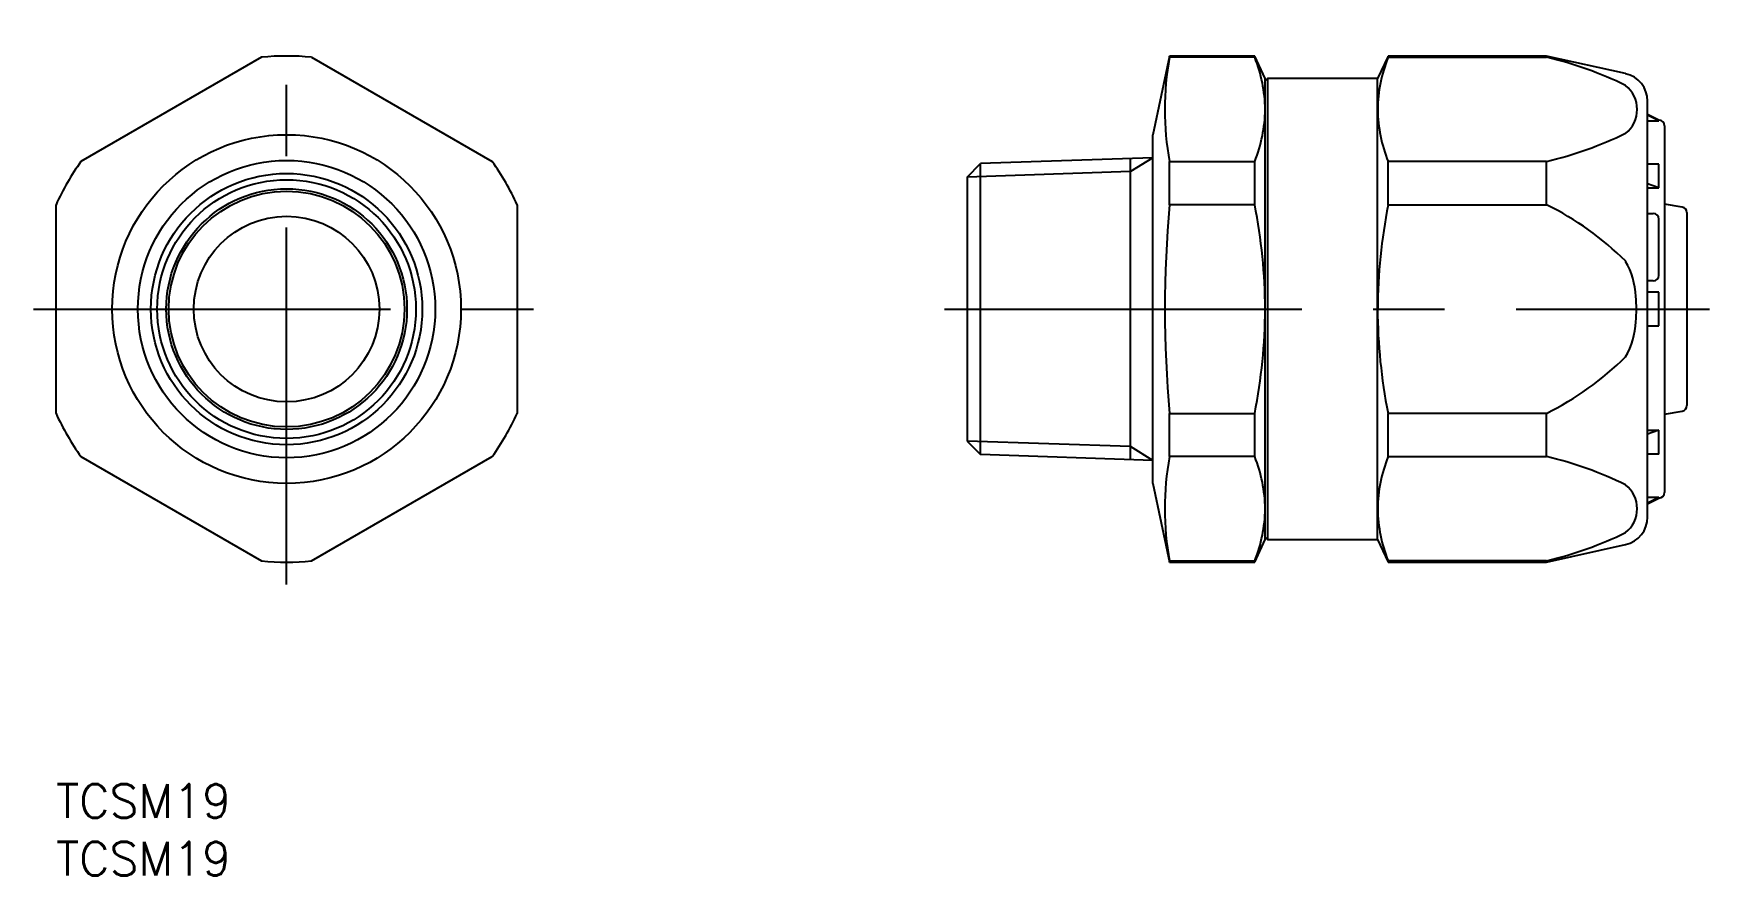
# Model space of a CAD drawing. Extents: x -23 to 127, y -50 to 24.
import ezdxf

# ---------------------------------------------------------------- set-up
doc = ezdxf.new("R2010")
doc.units = 0
doc.linetypes.add('CENTER', pattern=[50.8, 31.75, -6.35, 6.35, -6.35])
doc.layers.get('0').update_dxf_attribs({"linetype": 'CONTINUOUS'})
doc.layers.add('CENTER', color=1, linetype='CENTER')
doc.styles.get("Standard").update_dxf_attribs({"font": 'txt.shx', "height": 3, "bigfont": 'bigfont.shx'})

# ---------------------------------------------------------------- blocks, each defined once
blk = doc.blocks.new('*U5')
at = {"color": 7, "linetype": 'CONTINUOUS'}
blk.add_text('TCSM19', height=3, dxfattribs=at).set_placement((-20.5, -45.23))
blk = doc.blocks.new('*U6')
at = {"color": 7, "linetype": 'CONTINUOUS'}
blk.add_text('TCSM19', height=3, dxfattribs=at).set_placement((-20.5, -50.36))

msp = doc.modelspace()

# ---------------------------------------------------------------- linework, layer by layer
at = {"color": 7, "linetype": 'CONTINUOUS'}
for p, q in [((-2.22, 22.39), (-18.28, 13.12)), ((2.22, 22.39), (18.28, 13.12)), ((78.5, 22.5), (77, 15.5)), ((86.07, 22.5), (78.5, 22.5)), ((78.5, 22.39), (78.5, 22.5)), ((86.07, 22.39), (78.5, 22.39)), ((87, 20.5), (86.07, 22.5)), ((86.07, 22.39), (86.07, 22.5)), ((97.93, 22.5), (97, 20.5)), ((112, 22.5), (97.93, 22.5)), ((97.93, 22.39), (97.93, 22.5)), ((97.93, 22.39), (112, 22.39)), ((119.04, 20.94), (112, 22.5)), ((112, 22.39), (112, 22.5)), ((87.2, 20.5), (87, 20.3)), ((87, 17.75), (87, 20.5)), ((97, 20.5), (87.2, 20.5)), ((87.2, 20.5), (87.2, -20.5)), ((97, 17.75), (97, 20.5)), ((121, 0), (121, 18.49)), ((87, 0), (87, 17.75)), ((97, 0), (97, 17.75)), ((122, 16.8), (121, 17.3)), ((122, 16.73), (121, 17.23)), ((121, 16.73), (122, 16.73)), ((122, 16.73), (122, 16.8)), ((77, -15.5), (77, 15.5)), ((122.5, 16.3), (122.5, 0)), ((77, 13.46), (61.7, 12.93)), ((60.5, 11.73), (61.7, 12.93)), ((61.7, -12.93), (61.7, 12.93)), ((75.03, -13.4), (75.03, 13.4)), ((78.5, 9.27), (78.5, 13.12)), ((78.5, 13.12), (86.07, 13.12)), ((86.07, 9.27), (86.07, 13.12)), ((97.93, 9.27), (97.93, 13.12)), ((112, 13.12), (97.93, 13.12)), ((112, 9.27), (112, 13.12)), ((122, 12.89), (121, 12.89)), ((122, 10.77), (122, 12.89)), ((60.5, 11.73), (60.5, -11.73)), ((122, 10.77), (121, 11.13)), ((121, 10.77), (122, 10.77)), ((-20.5, -9.27), (-20.5, 9.27)), ((20.5, 9.27), (20.5, -9.27)), ((86.07, 9.27), (78.5, 9.27)), ((97.93, 9.27), (112, 9.27)), ((124.08, 9.07), (122.5, 9.33)), ((121, 8.5), (121.5, 8.5)), ((122, 3), (122, 8)), ((124.5, 8.58), (124.5, 0)), ((121.5, 2.5), (121, 2.5)), ((122, 1.5), (121, 1.5)), ((122, -1.5), (122, 1.5)), ((87, -17.75), (87, 0)), ((97, -17.75), (97, 0)), ((121, -18.49), (121, 0)), ((122.5, 0), (122.5, -16.3)), ((124.5, 0), (124.5, -8.58)), ((121, -1.5), (122, -1.5)), ((78.5, -9.27), (86.07, -9.27)), ((78.5, -13.12), (78.5, -9.27)), ((86.07, -13.12), (86.07, -9.27)), ((112, -9.27), (97.93, -9.27)), ((97.93, -13.12), (97.93, -9.27)), ((112, -13.12), (112, -9.27)), ((122.5, -9.33), (124.08, -9.07)), ((60.5, -11.73), (61.7, -12.93)), ((121, -10.77), (122, -10.77)), ((122, -10.77), (121, -11.13)), ((122, -12.89), (122, -10.77)), ((-18.28, -13.12), (-2.22, -22.39)), ((2.22, -22.39), (18.28, -13.12)), ((77, -13.46), (61.7, -12.93)), ((86.07, -13.12), (78.5, -13.12)), ((97.93, -13.12), (112, -13.12)), ((122, -12.89), (121, -12.89)), ((77, -15.5), (78.5, -22.5)), ((87, -20.5), (87, -17.75)), ((97, -20.5), (97, -17.75)), ((121, -16.73), (122, -16.73)), ((121, -17.23), (122, -16.73)), ((121, -17.3), (122, -16.8)), ((122, -16.8), (122, -16.73)), ((86.07, -22.5), (87, -20.5)), ((87, -20.3), (87.2, -20.5)), ((87.2, -20.5), (97, -20.5)), ((97, -20.5), (97.93, -22.5)), ((112, -22.5), (119.04, -20.94)), ((78.5, -22.5), (78.5, -22.39)), ((78.5, -22.39), (86.07, -22.39)), ((78.5, -22.5), (86.07, -22.5)), ((86.07, -22.5), (86.07, -22.39)), ((112, -22.39), (97.93, -22.39)), ((97.93, -22.5), (97.93, -22.39)), ((97.93, -22.5), (112, -22.5)), ((112, -22.5), (112, -22.39))]:
    msp.add_line(p, q, dxfattribs=at)
at = {"color": 3, "linetype": 'CONTINUOUS'}
for p, q in [((77, 13.46), (75.03, 12.23)), ((75.03, 12.23), (60.5, 11.73)), ((75.03, -12.23), (60.5, -11.73)), ((77, -13.46), (75.03, -12.23))]:
    msp.add_line(p, q, dxfattribs=at)
at = {"color": 7, "linetype": 'CONTINUOUS'}
for radius in [15.5, 13.22, 11.5, 10.7, 10.48, 8.25]:
    msp.add_circle((0, 0), radius, dxfattribs=at)
at = {"color": 3, "linetype": 'CONTINUOUS'}
msp.add_circle((0, 0), 12.06, dxfattribs=at)
at = {"color": 7, "linetype": 'CONTINUOUS'}
for centre, radius, start, end in [((0, 0), 22.5, 84.3406, 95.6594), ((103.66, 17.75), 25.59, 169.559, 190.441), ((74.17, 17.58), 12.83, 0.7543, 21.9903), ((109.83, 17.58), 12.83, 158.0097, 179.2456), ((104.31, -10.27), 33.56, 63.9577, 76.7512), ((118.5, 18.49), 2.5, 0, 77.4712), ((117.35, 17.75), 2.72, 308.6, 51.4), ((74.15, 17.93), 12.85, 338.0231, 359.2323), ((109.85, 17.93), 12.85, 180.7678, 201.9769), ((122, 16.3), 0.5, 0, 90), ((104.04, 46.54), 34.36, 283.3992, 295.8919), ((0, 0), 22.5, 144.3406, 155.6594), ((0, 0), 22.5, 24.3406, 35.6594), ((181.1, 0), 103.02, 174.8353, 185.1647), ((38.1, -0.23), 48.9, 0.2745, 11.211), ((145.9, -0.23), 48.9, 168.789, 179.7255), ((100.43, -14.38), 26.34, 45.0196, 63.9298), ((124, 8.58), 0.5, 0, 80.5377), ((121.5, 8), 0.5, 0.0007, 89.9994), ((113.19, 0.85), 6.76, 2.2931, 30.1472), ((121.5, 3), 0.5, 270.0003, 359.9996), ((37.79, 0.27), 49.21, 348.8237, 359.6908), ((104.63, 0), 15.37, 355.8244, 4.1756), ((146.21, 0.27), 49.22, 180.3093, 191.1762), ((113.19, -0.85), 6.76, 329.8528, 357.7069), ((100.15, 14.77), 26.8, 296.2349, 314.8156), ((124, -8.58), 0.5, 279.4623, 0), ((0, 0), 22.5, 204.3406, 215.6594), ((0, 0), 22.5, 324.3406, 335.6594), ((103.66, -17.75), 25.59, 169.559, 190.441), ((74.17, -17.92), 12.83, 0.7543, 21.9904), ((109.83, -17.92), 12.83, 158.0097, 179.2456), ((104.31, -45.78), 33.56, 63.9578, 76.7512), ((117.35, -17.75), 2.72, 308.6, 51.4), ((122, -16.3), 0.5, 270, 0), ((74.15, -17.58), 12.85, 338.0231, 359.2322), ((109.85, -17.58), 12.85, 180.7678, 201.9769), ((118.5, -18.49), 2.5, 282.5288, 0), ((104.04, 11.04), 34.36, 283.3992, 295.8919), ((0, 0), 22.5, 264.3406, 275.6594)]:
    msp.add_arc(centre, radius, start, end, dxfattribs=at)
at = {"layer": 'CENTER', "color": 1, "linetype": 'CENTER'}
for p, q in [((0, -24.5), (0, 24.5)), ((-22.5, 0), (22.5, 0)), ((58.5, 0), (126.5, 0)), ((58.5, 0), (79.17, 0))]:
    msp.add_line(p, q, dxfattribs=at)

# ---------------------------------------------------------------- block references
at = {"color": 7, "linetype": 'CONTINUOUS'}
for name in ['*U5', '*U6']:
    msp.add_blockref(name, (0, 0), dxfattribs=at)

doc.saveas('drawing.dxf')
